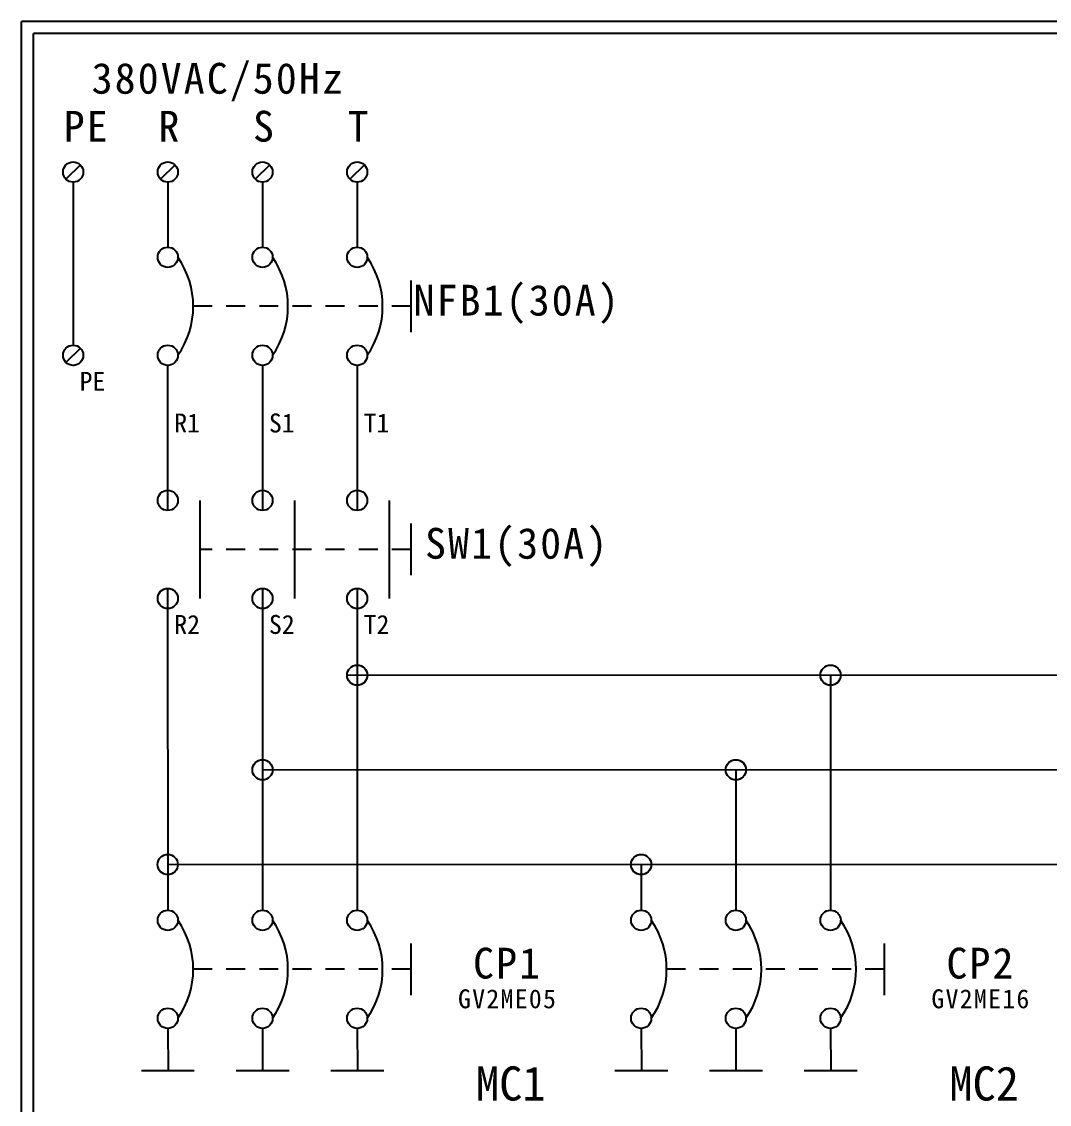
# Model space of a CAD drawing. Extents: x 10 to 297, y 3 to 207.
# Drawn here: x 10 to 118.6, y 92.6 to 207 of the extents above; entities that cross this region are included whole.
import ezdxf

# ---------------------------------------------------------------- set-up
doc = ezdxf.new("R2010")
doc.units = 0
doc.linetypes.add('HIDDEN9', pattern=[3.5, 2, -1.5])
doc.layers.get('0').update_dxf_attribs({"linetype": 'CONTINUOUS'})
doc.layers.add('圖框層', color=7, linetype='CONTINUOUS')
doc.layers.add('標尺寸層', color=3, linetype='CONTINUOUS')
doc.styles.add('STSL', font='kaiu.ttf')
doc.styles.add('標楷體', font='kaiu.ttf')

msp = doc.modelspace()

# ---------------------------------------------------------------- linework, layer by layer
at = {"color": 7}
for p, q in [((16.2, 191.85), (14.68, 190.33)), ((26.2, 191.85), (24.68, 190.33)), ((36.2, 191.85), (34.68, 190.33)), ((46.2, 191.85), (44.68, 190.33)), ((16.2, 172.49), (14.68, 170.98)), ((25.41, 170.67), (25.42, 155.34)), ((25.42, 147.14), (25.44, 113.15)), ((45.43, 119.79), (45.44, 113.15)), ((75.44, 117.95), (75.44, 113.15))]:
    msp.add_line(p, q, dxfattribs=at)
at = {"color": 7, "linetype": 'HIDDEN9'}
for p, q in [((51.11, 176.91), (28.13, 176.91)), ((51.11, 151.24), (28.81, 151.24)), ((51.11, 106.91), (28.13, 106.91)), ((101.11, 106.91), (78.13, 106.91))]:
    msp.add_line(p, q, dxfattribs=at)
at = {"color": 7}
for centre in [(15.44, 191.09), (25.44, 191.09), (35.44, 191.09), (45.44, 191.09), (25.44, 182.09), (35.44, 182.09), (45.44, 182.09), (15.44, 171.74), (25.44, 171.74), (35.44, 171.74), (45.44, 171.74), (25.44, 156.42), (35.44, 156.42), (45.44, 156.42), (25.44, 146.06), (35.44, 146.06), (45.44, 146.06), (45.44, 137.96), (95.44, 137.96), (35.44, 127.97), (85.44, 127.97), (25.43, 117.97), (75.43, 117.97), (25.44, 112.08), (35.44, 112.08), (45.44, 112.08), (75.44, 112.08), (85.44, 112.08), (95.44, 112.08), (25.44, 101.73), (35.44, 101.73), (45.44, 101.73), (75.44, 101.73), (85.44, 101.73), (95.44, 101.73)]:
    msp.add_circle(centre, 1.07, dxfattribs=at)
for centre in [(19.08, 176.91), (29.08, 176.91), (39.08, 176.91), (19.08, 106.91), (29.08, 106.91), (39.08, 106.91), (69.08, 106.91), (79.08, 106.91), (89.08, 106.91)]:
    msp.add_arc(centre, 9.05, 325.1286, 34.8714, dxfattribs=at)
at = {"layer": '圖框層', "color": 7}
for p, q in [((297, 206.97), (10, 206.97)), ((10, 3), (10, 206.97)), ((295.75, 205.72), (11.25, 205.72)), ((11.25, 4.25), (11.25, 205.72))]:
    msp.add_line(p, q, dxfattribs=at)
at = {"layer": '標尺寸層', "color": 7}
for p, q in [((15.44, 190.02), (15.44, 172.81)), ((25.44, 190.02), (25.44, 183.16)), ((35.44, 190.02), (35.44, 183.16)), ((45.44, 190.02), (45.44, 183.16)), ((51.11, 179.64), (51.11, 174.18)), ((15.44, 170.67), (15.44, 170.6)), ((25.44, 170.67), (25.44, 170.6)), ((35.44, 170.67), (35.44, 170.6)), ((35.44, 170.67), (35.44, 155.34)), ((45.44, 170.67), (45.44, 170.6)), ((45.44, 170.67), (45.44, 155.34)), ((28.81, 156.42), (28.81, 146.06)), ((38.81, 156.42), (38.81, 146.06)), ((48.81, 156.42), (48.82, 146.06)), ((51.11, 153.97), (51.11, 148.51)), ((35.44, 147.14), (35.44, 113.15)), ((45.44, 147.14), (45.43, 119.79)), ((25.44, 144.99), (25.44, 144.93)), ((35.44, 144.99), (35.44, 144.93)), ((45.44, 144.99), (45.44, 144.93)), ((45.44, 144.99), (45.44, 144.93)), ((146.51, 137.94), (44.37, 137.96)), ((95.44, 137.95), (95.44, 113.15)), ((45.43, 136.89), (45.43, 136.83)), ((95.43, 136.89), (95.43, 136.83)), ((245.65, 127.91), (35.44, 127.96)), ((85.44, 127.95), (85.44, 113.15)), ((35.43, 126.9), (35.43, 126.83)), ((85.43, 126.9), (85.43, 126.83)), ((245.65, 117.91), (25.44, 117.96)), ((25.43, 116.9), (25.43, 116.83)), ((75.43, 116.9), (75.43, 116.83)), ((51.11, 109.64), (51.11, 104.18)), ((101.11, 109.64), (101.11, 104.18)), ((25.44, 100.66), (25.46, 96.22)), ((35.44, 100.66), (35.45, 96.22)), ((45.44, 100.66), (45.46, 96.22)), ((75.44, 100.66), (75.46, 96.22)), ((85.44, 100.66), (85.45, 96.22)), ((95.44, 100.66), (95.46, 96.22)), ((22.67, 96.22), (28.24, 96.22)), ((32.67, 96.22), (38.24, 96.22)), ((42.67, 96.22), (48.24, 96.22)), ((72.67, 96.22), (78.24, 96.22)), ((82.67, 96.22), (88.24, 96.22)), ((92.67, 96.22), (98.24, 96.22))]:
    msp.add_line(p, q, dxfattribs=at)

# ---------------------------------------------------------------- texts
at = {"color": 7, "style": '標楷體'}
for s, insert, char_height, width, attachment_point in [('\\pt6.5;{\\T1.1;380VAC/50Hz}', (30.77, 200.59), 3.25, 32.2791, 5), ('\\pt6.5;{\\T1.1;PE}', (14.44, 197.55), 3.25, 2, 1), ('\\pt6.5;{\\T1.1;R}', (24.44, 197.55), 3.25, 2, 1), ('\\pt6.5;{\\T1.1;S}', (34.44, 197.55), 3.25, 2, 1), ('\\pt6.5;{\\T1.1;T}', (44.44, 197.55), 3.25, 2, 1), ('\\pt6.5;{\\T1.1;NFB1(30A)}', (62.34, 179.18), 3.25, 22.4705, 2), ('\\pt6.5;{\\T1.1;SW1(30A)}', (62.34, 153.51), 3.25, 22.4705, 2), ('\\pt6.5;{\\T1.1;CP1}', (61.33, 109.18), 3.25, 20.4577, 2), ('\\pt6.5;{\\T1.1;CP2}', (111.33, 109.18), 3.25, 20.4577, 2), ('\\pt4;{\\T1.1;GV2ME05}', (61.33, 104.79), 2, 20.4577, 2), ('\\pt4;{\\T1.1;GV2ME16}', (111.33, 104.79), 2, 20.4577, 2)]:
    msp.add_mtext(s, dxfattribs=dict(at, insert=insert, char_height=char_height, width=width, attachment_point=attachment_point))
at = {"layer": '圖框層', "color": 7, "style": 'STSL'}
for s, height, p in [('PE', 2, (16.12, 167.99)), ('R1', 2, (26.12, 163.59)), ('S1', 2, (36.12, 163.59)), ('T1', 2, (46.12, 163.59)), ('R2', 2, (26.12, 142.32)), ('S2', 2, (36.12, 142.32)), ('T2', 2, (46.12, 142.32)), ('MC1', 3.6, (57.99, 93.05)), ('MC2', 3.6, (107.99, 93.05))]:
    msp.add_text(s, height=height, dxfattribs=at).set_placement(p)

doc.saveas('drawing.dxf')
